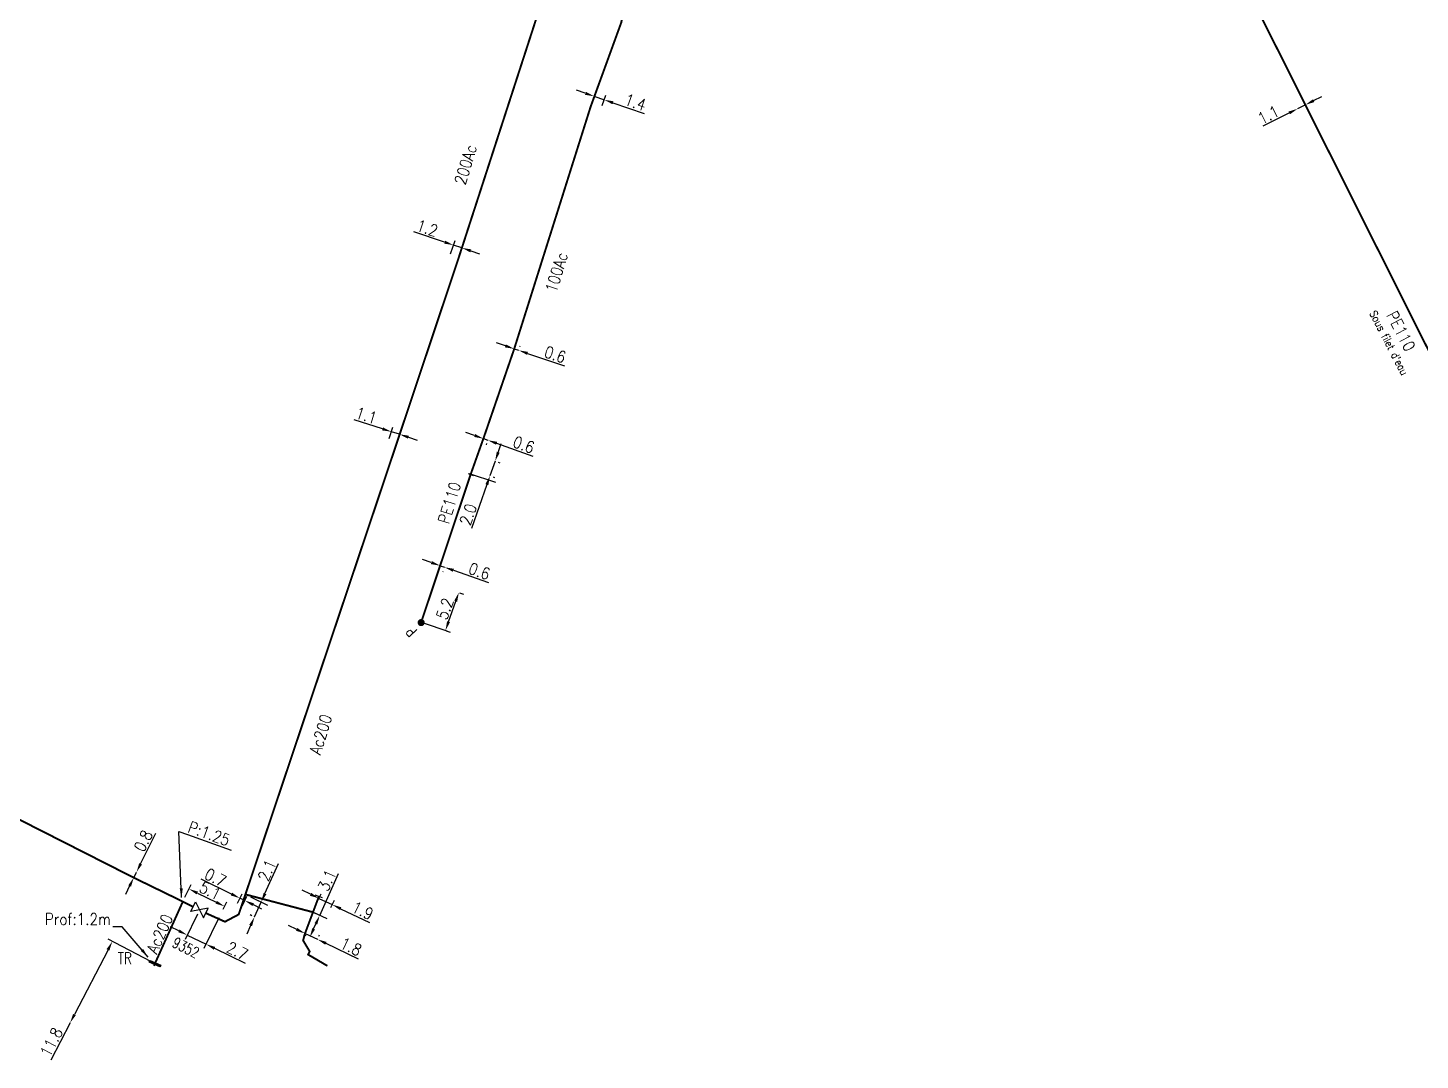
# Model space of a CAD drawing. Header units: millimetres. Extents: x 133989 to 135004, y 130988 to 132014.
# Drawn here: x 134540.8 to 134720, y 130987.9 to 131120.7 of the extents above; entities that cross this region are included whole.
import ezdxf
from ezdxf.enums import TextEntityAlignment as Align

# ---------------------------------------------------------------- set-up
doc = ezdxf.new("R2010")
doc.units = ezdxf.units.MM
doc.header["$PDMODE"] = 34
doc.linetypes.add('L_25_AP', pattern=[2000, 1000, 1000])
doc.linetypes.add('L_25_PE', pattern=[2000, 1000, 1000])
doc.layers.get('0').update_dxf_attribs({"linetype": 'CONTINUOUS'})
doc.layers.get('Defpoints').update_dxf_attribs({"linetype": 'CONTINUOUS'})
for name, color, linetype in [('L_150', 1, 'CONTINUOUS'), ('L_300', 7, 'CONTINUOUS'), ('L_340', 7, 'CONTINUOUS')]:
    doc.layers.add(name, color=color, linetype=linetype)
doc.styles.add('G_ROMANS', font='ROMANS.SHX', dxfattribs={"width": 0.75})
doc.styles.get("Standard").update_dxf_attribs({"font": 'romans.shx', "width": 0.85})
doc.dimstyles.get("Standard").update_dxf_attribs({"dimtxt": 1.5, "dimasz": 1.2, "dimexe": 0.625, "dimexo": 0.625, "dimgap": 0.25, "dimtad": 1, "dimdec": 1, "dimzin": 0, "dimdsep": 46, "dimtxsty": 'Standard', "dimcen": -0.5, "dimadec": 0, "dimazin": 0, "dimtfac": 1, "dimtdec": 1, "dimtmove": 0, "dimatfit": 3, "dimfxl": 0, "dimtolj": 1, "dimtzin": 0, "dimarcsym": 0})

# ---------------------------------------------------------------- blocks, each defined once
blk = doc.blocks.new('*D306')
at = {"layer": 'Defpoints', "color": 0, "linetype": 'Continuous', "transparency": 16777216}
for p in [(134557.19, 131000.29), (134546.27, 130992.66), (134546.27, 130992.66)]:
    blk.add_point(p, dxfattribs=at)
at = {"layer": 'L_340', "color": 0, "linetype": 'Continuous', "lineweight": -2, "transparency": 16777216}
for p, q in [((134556.64, 131000.58), (134551.15, 131003.43)), ((134551.15, 131002.07), (134546.82, 130993.73)), ((134546.27, 130992.66), (134543.78, 130987.87))]:
    blk.add_line(p, q, dxfattribs=at)
at = {"layer": 'L_340', "color": 0, "linetype": 'Continuous', "transparency": 16777216}
for points in [[(134550.97, 131002.16), (134551.33, 131001.98), (134551.7, 131003.14)], [(134546.65, 130993.82), (134547, 130993.64), (134546.27, 130992.66)]]:
    blk.add_solid(points, dxfattribs=at)
at = {"layer": 'L_340', "color": 0, "linetype": 'Continuous', "transparency": 16777216, "insert": (134543.86, 130990.19), "char_height": 1.5, "attachment_point": 5, "rotation": 62.5982}
blk.add_mtext('\\A1;11.8', dxfattribs=at)
blk = doc.blocks.new('*D315')
at = {"layer": 'Defpoints', "color": 0, "linetype": 'Continuous', "transparency": 16777216}
for p in [(134554.82, 131012.07), (134554.82, 131012.07), (134554.46, 131011.35)]:
    blk.add_point(p, dxfattribs=at)
at = {"layer": 'L_150', "color": 0, "linetype": 'Continuous', "lineweight": -2, "transparency": 16777216}
for p, q in [((134555.35, 131013.14), (134557.29, 131017.06)), ((134554.46, 131011.35), (134554.82, 131012.07)), ((134553.93, 131010.28), (134553.39, 131009.2))]:
    blk.add_line(p, q, dxfattribs=at)
at = {"layer": 'L_150', "color": 0, "linetype": 'Continuous', "transparency": 16777216}
for points in [[(134555.17, 131013.23), (134555.53, 131013.05), (134554.82, 131012.07)], [(134553.75, 131010.36), (134554.11, 131010.19), (134554.46, 131011.35)]]:
    blk.add_solid(points, dxfattribs=at)
at = {"layer": 'L_150', "color": 0, "linetype": 'Continuous', "transparency": 16777216, "insert": (134555.69, 131016.08), "char_height": 1.5, "attachment_point": 5, "rotation": 63.5884}
blk.add_mtext('\\A1;0.8', dxfattribs=at)
blk = doc.blocks.new('*D316')
at = {"layer": 'Defpoints', "color": 0, "linetype": 'Continuous', "transparency": 16777216}
for p in [(134560.78, 131008.27), (134565.7, 131006.74), (134566.15, 131007.66)]:
    blk.add_point(p, dxfattribs=at)
at = {"layer": 'L_150', "color": 0, "linetype": 'Continuous', "lineweight": -2, "transparency": 16777216}
for p, q in [((134561.05, 131008.84), (134561.84, 131010.46)), ((134562.65, 131009.37), (134565.07, 131008.19)), ((134565.98, 131007.3), (134566.43, 131008.22))]:
    blk.add_line(p, q, dxfattribs=at)
at = {"layer": 'L_150', "color": 0, "linetype": 'Continuous', "transparency": 16777216}
for points in [[(134562.74, 131009.55), (134562.56, 131009.19), (134561.57, 131009.9)], [(134565.16, 131008.37), (134564.99, 131008.01), (134566.15, 131007.66)]]:
    blk.add_solid(points, dxfattribs=at)
at = {"layer": 'L_150', "color": 0, "linetype": 'Continuous', "transparency": 16777216, "insert": (134564.3, 131009.68), "char_height": 1.5, "attachment_point": 5, "rotation": 333.962}
blk.add_mtext('\\A1;5.1', dxfattribs=at)
blk = doc.blocks.new('L_340_19')
at = {"linetype": 'Continuous'}
blk.add_hatch(color=0, dxfattribs=at).paths.add_polyline_path([(0.125, 0.75), (-0.125, 0.75), (-0.125, -0.75), (0.125, -0.75)])
at = {"color": 0, "linetype": 'Continuous'}
blk.add_lwpolyline([(-0.125, 0.75), (0.125, 0.75), (0.125, -0.75), (-0.125, -0.75)], close=True, dxfattribs=at)
at = {"color": 0, "linetype": 'Continuous', "width": 0.75}
for tag, height, flags, p in [('TR', 1.5, 8, (0, 3)), ('DEF_LEG', 1.2, 3, (0, -5)), ('DEF_COUP', 1.2, 3, (0, -7.5)), ('DEF_TYPE', 1.2, 3, (0, -10))]:
    blk.add_attdef(tag, text='', height=height, dxfattribs=dict(at, flags=flags)).set_placement(p, align=Align.MIDDLE)
blk = doc.blocks.new('L_300_03')
at = {"color": 0, "linetype": 'Continuous', "flags": 128}
blk.add_lwpolyline([(-1, 0.75), (1, -0.75), (1, 0.75), (-1, -0.75), (-1, 0.75)], dxfattribs=at)
at = {"color": 0, "linetype": 'Continuous', "width": 0.75}
blk.add_attdef('NUM', text='', height=1.5, dxfattribs=at).set_placement((0, 2.1), align=Align.MIDDLE_CENTER)
at = {"color": 0, "linetype": 'Continuous', "width": 0.75, "flags": 3}
for tag, p in [('DEF_LEG', (0, -5)), ('DEF_COUP', (0, -7.5)), ('DEF_TYPE', (0, -10))]:
    blk.add_attdef(tag, text='', height=1.2, dxfattribs=at).set_placement(p, align=Align.MIDDLE)
blk = doc.blocks.new('L_300_12')
at = {"color": 0, "linetype": 'Continuous', "const_width": 0.497, "flags": 128}
blk.add_lwpolyline([(-0.25, 0, 1), (0.25, 0, 1)], format="xyb", close=True, dxfattribs=at)
at = {"color": 0, "linetype": 'Continuous', "style": 'G_ROMANS', "width": 0.75}
blk.add_text('P', height=1.5, dxfattribs=at).set_placement((0, 1.85), align=Align.MIDDLE)
at = {"color": 0, "linetype": 'Continuous', "width": 0.75, "flags": 3}
for tag, p in [('DEF_LEG', (0, -5)), ('DEF_COUP', (0, -7.5)), ('DEF_TYPE', (0, -10))]:
    blk.add_attdef(tag, text='', height=1.2, dxfattribs=at).set_placement(p, align=Align.MIDDLE)
blk = doc.blocks.new('*D534')
at = {"layer": 'Defpoints', "color": 0, "linetype": 'Continuous', "transparency": 16777216}
for p in [(134562.92, 131007.2), (134565.7, 131006.74), (134563.77, 131002.79)]:
    blk.add_point(p, dxfattribs=at)
at = {"layer": 'L_300', "color": 0, "linetype": 'Continuous', "lineweight": -2, "transparency": 16777216}
for p, q in [((134562.65, 131006.64), (134561.07, 131003.41)), ((134560.27, 131004.5), (134559.19, 131005.02)), ((134565.43, 131006.18), (134563.5, 131002.22)), ((134561.34, 131003.97), (134563.77, 131002.79)), ((134564.85, 131002.26), (134568.78, 131000.34))]:
    blk.add_line(p, q, dxfattribs=at)
at = {"layer": 'L_300', "color": 0, "linetype": 'Continuous', "transparency": 16777216}
for points in [[(134560.35, 131004.68), (134560.18, 131004.32), (134561.34, 131003.97)], [(134564.94, 131002.44), (134564.76, 131002.08), (134563.77, 131002.79)]]:
    blk.add_solid(points, dxfattribs=at)
at = {"layer": 'L_300', "color": 0, "linetype": 'Continuous', "transparency": 16777216, "insert": (134567.79, 131001.93), "char_height": 1.5, "attachment_point": 5, "rotation": 333.962}
blk.add_mtext('\\A1;2.7', dxfattribs=at)
blk = doc.blocks.new('L_340_07')
at = {"color": 0, "linetype": 'Continuous', "const_width": 0.25, "flags": 128}
blk.add_lwpolyline([(0, 0), (1.25, 0)], dxfattribs=at)
at = {"color": 0, "linetype": 'Continuous', "flags": 128}
blk.add_lwpolyline([(1.25, -0.5), (1.25, 0.5)], dxfattribs=at)
at = {"color": 0, "linetype": 'Continuous', "width": 0.75, "flags": 3}
for tag, p in [('DEF_LEG', (0.72, -3.47)), ('DEF_COUP', (0.72, -5.97)), ('DEF_TYPE', (0.72, -8.47))]:
    blk.add_attdef(tag, text='', height=1.2, dxfattribs=at).set_placement(p, align=Align.MIDDLE)
blk = doc.blocks.new('*D905')
at = {"layer": 'Defpoints', "color": 0, "linetype": 'Continuous', "transparency": 16777216}
for p in [(134595.61, 131092.76), (134595.04, 131091.03), (134596.13, 131090.67)]:
    blk.add_point(p, dxfattribs=at)
at = {"layer": 'L_150', "color": 0, "linetype": 'Continuous', "lineweight": -2, "transparency": 16777216}
for p, q in [((134594.47, 131093.14), (134590.5, 131094.46)), ((134595.23, 131091.63), (134595.81, 131093.36)), ((134596.7, 131092.4), (134595.61, 131092.76)), ((134596.33, 131091.26), (134596.9, 131092.99)), ((134597.84, 131092.02), (134598.98, 131091.64))]:
    blk.add_line(p, q, dxfattribs=at)
at = {"layer": 'L_150', "color": 0, "linetype": 'Continuous', "transparency": 16777216}
for points in [[(134594.54, 131093.33), (134594.41, 131092.95), (134595.61, 131092.76)], [(134597.9, 131092.21), (134597.78, 131091.83), (134596.7, 131092.4)]]:
    blk.add_solid(points, dxfattribs=at)
at = {"layer": 'L_150', "color": 0, "linetype": 'Continuous', "transparency": 16777216, "insert": (134592.23, 131094.94), "char_height": 1.5, "attachment_point": 5, "rotation": 341.6329}
blk.add_mtext('\\A1;1.2', dxfattribs=at)
blk = doc.blocks.new('*D906')
at = {"layer": 'Defpoints', "color": 0, "linetype": 'Continuous', "transparency": 16777216}
for p in [(134593.91, 131051.53), (134594.46, 131051.3), (134594.47, 131051.34)]:
    blk.add_point(p, dxfattribs=at)
at = {"layer": 'L_150', "color": 0, "linetype": 'Continuous', "lineweight": -2, "transparency": 16777216}
for p, q in [((134592.76, 131051.9), (134591.63, 131052.3)), ((134593.9, 131051.5), (134594.46, 131051.3)), ((134593.7, 131050.95), (134593.69, 131050.91)), ((134594.27, 131050.75), (134594.26, 131050.71)), ((134595.6, 131050.91), (134600.12, 131049.32))]:
    blk.add_line(p, q, dxfattribs=at)
at = {"layer": 'L_150', "color": 0, "linetype": 'Continuous', "transparency": 16777216}
for points in [[(134592.83, 131052.09), (134592.7, 131051.71), (134593.9, 131051.5)], [(134595.66, 131051.1), (134595.53, 131050.72), (134594.46, 131051.3)]]:
    blk.add_solid(points, dxfattribs=at)
at = {"layer": 'L_150', "color": 0, "linetype": 'Continuous', "transparency": 16777216, "insert": (134598.95, 131050.79), "char_height": 1.5, "attachment_point": 5, "rotation": 340.6645}
blk.add_mtext('\\A1;0.6', dxfattribs=at)
blk = doc.blocks.new('*D907')
at = {"layer": 'Defpoints', "color": 0, "linetype": 'Continuous', "transparency": 16777216}
for p in [(134595.8, 131048.23), (134596.3, 131048.06), (134594.08, 131043.32)]:
    blk.add_point(p, dxfattribs=at)
at = {"layer": 'L_150', "color": 0, "linetype": 'Continuous', "lineweight": -2, "transparency": 16777216}
for p, q in [((134596.39, 131048.02), (134596.89, 131047.85)), ((134594.97, 131044.28), (134595.9, 131046.92)), ((134594.67, 131043.12), (134595.17, 131042.94))]:
    blk.add_line(p, q, dxfattribs=at)
at = {"layer": 'L_150', "color": 0, "linetype": 'Continuous', "transparency": 16777216}
for points in [[(134595.71, 131046.99), (134596.09, 131046.86), (134596.3, 131048.06)], [(134594.79, 131044.35), (134595.16, 131044.22), (134594.58, 131043.15)]]:
    blk.add_solid(points, dxfattribs=at)
at = {"layer": 'L_150', "color": 0, "linetype": 'Continuous', "transparency": 16777216, "insert": (134594.5, 131045.96), "char_height": 1.5, "attachment_point": 5, "rotation": 70.6645}
blk.add_mtext('\\A1;5.2', dxfattribs=at)
blk = doc.blocks.new('*D921')
at = {"layer": 'Defpoints', "color": 0, "linetype": 'Continuous', "transparency": 16777216}
for p in [(134613.26, 131110.56), (134615, 131111.47), (134614.53, 131110.12)]:
    blk.add_point(p, dxfattribs=at)
at = {"layer": 'L_150', "color": 0, "linetype": 'Continuous', "lineweight": -2, "transparency": 16777216}
for p, q in [((134612.58, 131112.3), (134611.45, 131112.69)), ((134613.46, 131111.15), (134613.92, 131112.5)), ((134614.74, 131110.71), (134615.2, 131112.06)), ((134613.72, 131111.91), (134615, 131111.47)), ((134616.13, 131111.08), (134620.15, 131109.7))]:
    blk.add_line(p, q, dxfattribs=at)
at = {"layer": 'L_150', "color": 0, "linetype": 'Continuous', "transparency": 16777216}
for points in [[(134612.65, 131112.49), (134612.52, 131112.11), (134613.72, 131111.91)], [(134616.2, 131111.27), (134616.07, 131110.89), (134615, 131111.47)]]:
    blk.add_solid(points, dxfattribs=at)
at = {"layer": 'L_150', "color": 0, "linetype": 'Continuous', "transparency": 16777216, "insert": (134619.03, 131111.14), "char_height": 1.5, "attachment_point": 5, "rotation": 341.0296}
blk.add_mtext('\\A1;1.4', dxfattribs=at)
blk = doc.blocks.new('*D922')
at = {"layer": 'Defpoints', "color": 0, "linetype": 'Continuous', "transparency": 16777216}
for p in [(134571.09, 131008.1), (134570, 131006.29), (134570.23, 131006.18)]:
    blk.add_point(p, dxfattribs=at)
at = {"layer": 'L_150', "color": 0, "linetype": 'Continuous', "lineweight": -2, "transparency": 16777216}
for p, q in [((134571.35, 131009.3), (134573.09, 131013.16)), ((134570, 131006.29), (134570.86, 131008.2)), ((134570.52, 131008.36), (134570.29, 131008.46)), ((134569.66, 131006.44), (134569.43, 131006.55)), ((134569.5, 131005.19), (134569.01, 131004.1))]:
    blk.add_line(p, q, dxfattribs=at)
at = {"layer": 'L_150', "color": 0, "linetype": 'Continuous', "transparency": 16777216}
for points in [[(134571.17, 131009.38), (134571.53, 131009.22), (134570.86, 131008.2)], [(134569.32, 131005.28), (134569.69, 131005.11), (134570, 131006.29)]]:
    blk.add_solid(points, dxfattribs=at)
at = {"layer": 'L_150', "color": 0, "linetype": 'Continuous', "transparency": 16777216, "insert": (134571.6, 131012.29), "char_height": 1.5, "attachment_point": 5, "rotation": 65.7682}
blk.add_mtext('\\A1;2.1', dxfattribs=at)
blk = doc.blocks.new('*D924')
at = {"layer": 'Defpoints', "color": 0, "linetype": 'Continuous', "transparency": 16777216}
for p in [(134600.77, 131065.03), (134600.97, 131064.96), (134600.11, 131063.14)]:
    blk.add_point(p, dxfattribs=at)
at = {"layer": 'L_150', "color": 0, "linetype": 'Continuous', "lineweight": -2, "transparency": 16777216}
for p, q in [((134601.37, 131066.09), (134601.77, 131067.22)), ((134600.97, 131064.96), (134600.31, 131063.07)), ((134601.36, 131064.82), (134601.56, 131064.75)), ((134599.91, 131061.94), (134597.92, 131056.27)), ((134600.7, 131062.94), (134600.9, 131062.87))]:
    blk.add_line(p, q, dxfattribs=at)
at = {"layer": 'L_150', "color": 0, "linetype": 'Continuous', "transparency": 16777216}
for points in [[(134601.18, 131066.16), (134601.56, 131066.03), (134600.97, 131064.96)], [(134599.72, 131062.01), (134600.1, 131061.87), (134600.31, 131063.07)]]:
    blk.add_solid(points, dxfattribs=at)
at = {"layer": 'L_150', "color": 0, "linetype": 'Continuous', "transparency": 16777216, "insert": (134597.5, 131058.09), "char_height": 1.5, "attachment_point": 5, "rotation": 70.6645}
blk.add_mtext('\\A1;2.0', dxfattribs=at)
blk = doc.blocks.new('*D925')
at = {"layer": 'Defpoints', "color": 0, "linetype": 'Continuous', "transparency": 16777216}
for p in [(134599.51, 131068), (134600.03, 131067.65), (134600.08, 131067.8)]:
    blk.add_point(p, dxfattribs=at)
at = {"layer": 'L_150', "color": 0, "linetype": 'Continuous', "lineweight": -2, "transparency": 16777216}
for p, q in [((134598.33, 131068.26), (134597.2, 131068.66)), ((134599.3, 131067.41), (134599.25, 131067.27)), ((134599.46, 131067.85), (134600.03, 131067.65)), ((134599.87, 131067.21), (134599.82, 131067.06)), ((134601.16, 131067.25), (134605.81, 131065.6))]:
    blk.add_line(p, q, dxfattribs=at)
at = {"layer": 'L_150', "color": 0, "linetype": 'Continuous', "transparency": 16777216}
for points in [[(134598.4, 131068.44), (134598.27, 131068.07), (134599.46, 131067.85)], [(134601.23, 131067.44), (134601.09, 131067.06), (134600.03, 131067.65)]]:
    blk.add_solid(points, dxfattribs=at)
at = {"layer": 'L_150', "color": 0, "linetype": 'Continuous', "transparency": 16777216, "insert": (134604.65, 131067.07), "char_height": 1.5, "attachment_point": 5, "rotation": 340.4655}
blk.add_mtext('\\A1;0.6', dxfattribs=at)
blk = doc.blocks.new('*D926')
at = {"layer": 'Defpoints', "color": 0, "linetype": 'Continuous', "transparency": 16777216}
for p in [(134603.39, 131079.29), (134603.96, 131079.1), (134604, 131079.22)]:
    blk.add_point(p, dxfattribs=at)
at = {"layer": 'L_150', "color": 0, "linetype": 'Continuous', "lineweight": -2, "transparency": 16777216}
for p, q in [((134602.3, 131079.79), (134601.16, 131080.18)), ((134603.59, 131079.88), (134603.63, 131080)), ((134604.16, 131079.69), (134604.2, 131079.81)), ((134603.43, 131079.41), (134604, 131079.22)), ((134605.14, 131078.83), (134609.88, 131077.23))]:
    blk.add_line(p, q, dxfattribs=at)
at = {"layer": 'L_150', "color": 0, "linetype": 'Continuous', "transparency": 16777216}
for points in [[(134602.36, 131079.98), (134602.23, 131079.6), (134603.43, 131079.41)], [(134605.2, 131079.02), (134605.07, 131078.64), (134604, 131079.22)]]:
    blk.add_solid(points, dxfattribs=at)
at = {"layer": 'L_150', "color": 0, "linetype": 'Continuous', "transparency": 16777216, "insert": (134608.7, 131078.68), "char_height": 1.5, "attachment_point": 5, "rotation": 341.3208}
blk.add_mtext('\\A1;0.6', dxfattribs=at)
blk = doc.blocks.new('*D927')
at = {"layer": 'Defpoints', "color": 0, "linetype": 'Continuous', "transparency": 16777216}
for p in [(134578.49, 131006.45), (134577.12, 131003.67), (134577.22, 131003.62)]:
    blk.add_point(p, dxfattribs=at)
at = {"layer": 'L_340', "color": 0, "linetype": 'Continuous', "lineweight": -2, "transparency": 16777216}
for p, q in [((134578.39, 131006.49), (134580.82, 131011.88)), ((134577.92, 131006.71), (134577.82, 131006.75)), ((134577.61, 131004.76), (134577.9, 131005.4)), ((134576.65, 131003.88), (134576.55, 131003.92))]:
    blk.add_line(p, q, dxfattribs=at)
at = {"layer": 'L_340', "color": 0, "linetype": 'Continuous', "transparency": 16777216}
for points in [[(134577.72, 131005.48), (134578.08, 131005.32), (134578.39, 131006.49)], [(134577.43, 131004.84), (134577.79, 131004.68), (134577.12, 131003.67)]]:
    blk.add_solid(points, dxfattribs=at)
at = {"layer": 'L_340', "color": 0, "linetype": 'Continuous', "transparency": 16777216, "insert": (134579.33, 131011.01), "char_height": 1.5, "attachment_point": 5, "rotation": 65.7682}
blk.add_mtext('\\A1;3.1', dxfattribs=at)
blk = doc.blocks.new('*D928')
at = {"layer": 'Defpoints', "color": 0, "linetype": 'Continuous', "transparency": 16777216}
for p in [(134587.15, 131067.28), (134587.62, 131068.74), (134588.2, 131066.95)]:
    blk.add_point(p, dxfattribs=at)
at = {"layer": 'L_150', "color": 0, "linetype": 'Continuous', "lineweight": -2, "transparency": 16777216}
for p, q in [((134586.48, 131069.11), (134582.84, 131070.29)), ((134587.34, 131067.88), (134587.82, 131069.34)), ((134588.39, 131067.54), (134588.86, 131069)), ((134588.67, 131068.41), (134587.62, 131068.74)), ((134589.81, 131068.04), (134590.95, 131067.67))]:
    blk.add_line(p, q, dxfattribs=at)
at = {"layer": 'L_150', "color": 0, "linetype": 'Continuous', "transparency": 16777216}
for points in [[(134586.54, 131069.3), (134586.42, 131068.92), (134587.62, 131068.74)], [(134589.87, 131068.23), (134589.75, 131067.85), (134588.67, 131068.41)]]:
    blk.add_solid(points, dxfattribs=at)
at = {"layer": 'L_150', "color": 0, "linetype": 'Continuous', "transparency": 16777216, "insert": (134584.4, 131070.84), "char_height": 1.5, "attachment_point": 5, "rotation": 342.0506}
blk.add_mtext('\\A1;1.1', dxfattribs=at)
blk = doc.blocks.new('*D929')
at = {"layer": 'Defpoints', "color": 0, "linetype": 'Continuous', "transparency": 16777216}
for p in [(134577.85, 131007.76), (134579.56, 131006.94), (134580.01, 131007.88)]:
    blk.add_point(p, dxfattribs=at)
at = {"layer": 'L_340', "color": 0, "linetype": 'Continuous', "lineweight": -2, "transparency": 16777216}
for p, q in [((134577.21, 131009.21), (134576.13, 131009.73)), ((134578.12, 131008.32), (134578.57, 131009.26)), ((134578.3, 131008.69), (134580.01, 131007.88)), ((134579.83, 131007.5), (134580.28, 131008.44)), ((134581.09, 131007.36), (134584.82, 131005.58))]:
    blk.add_line(p, q, dxfattribs=at)
at = {"layer": 'L_340', "color": 0, "linetype": 'Continuous', "transparency": 16777216}
for points in [[(134577.3, 131009.39), (134577.13, 131009.03), (134578.3, 131008.69)], [(134581.18, 131007.54), (134581.01, 131007.18), (134580.01, 131007.88)]]:
    blk.add_solid(points, dxfattribs=at)
at = {"layer": 'L_340', "color": 0, "linetype": 'Continuous', "transparency": 16777216, "insert": (134583.93, 131007.11), "char_height": 1.5, "attachment_point": 5, "rotation": 334.4567}
blk.add_mtext('\\A1;1.9', dxfattribs=at)
blk = doc.blocks.new('*D930')
at = {"layer": 'Defpoints', "color": 0, "linetype": 'Continuous', "transparency": 16777216}
for p in [(134576.44, 131004), (134578.02, 131003.24), (134578.1, 131003.42)]:
    blk.add_point(p, dxfattribs=at)
at = {"layer": 'L_150', "color": 0, "linetype": 'Continuous', "lineweight": -2, "transparency": 16777216}
for p, q in [((134575.44, 131004.69), (134574.36, 131005.21)), ((134576.71, 131004.56), (134576.79, 131004.74)), ((134576.52, 131004.17), (134578.1, 131003.42)), ((134578.29, 131003.81), (134578.37, 131003.98)), ((134579.18, 131002.9), (134583.33, 131000.92))]:
    blk.add_line(p, q, dxfattribs=at)
at = {"layer": 'L_150', "color": 0, "linetype": 'Continuous', "transparency": 16777216}
for points in [[(134575.52, 131004.87), (134575.35, 131004.51), (134576.52, 131004.17)], [(134579.27, 131003.08), (134579.1, 131002.72), (134578.1, 131003.42)]]:
    blk.add_solid(points, dxfattribs=at)
at = {"layer": 'L_150', "color": 0, "linetype": 'Continuous', "transparency": 16777216, "insert": (134582.41, 131002.47), "char_height": 1.5, "attachment_point": 5, "rotation": 334.4567}
blk.add_mtext('\\A1;1.8', dxfattribs=at)
blk = doc.blocks.new('*D931')
at = {"layer": 'Defpoints', "color": 0, "linetype": 'Continuous', "transparency": 16777216}
for p in [(134568.12, 131008.71), (134567.53, 131007.51), (134568.16, 131007.2)]:
    blk.add_point(p, dxfattribs=at)
at = {"layer": 'L_150', "color": 0, "linetype": 'Continuous', "lineweight": -2, "transparency": 16777216}
for p, q in [((134567.05, 131009.24), (134563.12, 131011.17)), ((134567.81, 131008.07), (134568.4, 131009.27)), ((134568.75, 131008.4), (134568.12, 131008.71)), ((134568.44, 131007.76), (134569.03, 131008.97)), ((134569.83, 131007.88), (134570.91, 131007.35))]:
    blk.add_line(p, q, dxfattribs=at)
at = {"layer": 'L_150', "color": 0, "linetype": 'Continuous', "transparency": 16777216}
for points in [[(134567.13, 131009.42), (134566.96, 131009.06), (134568.12, 131008.71)], [(134569.92, 131008.06), (134569.74, 131007.7), (134568.75, 131008.4)]]:
    blk.add_solid(points, dxfattribs=at)
at = {"layer": 'L_150', "color": 0, "linetype": 'Continuous', "transparency": 16777216, "insert": (134564.99, 131011.37), "char_height": 1.5, "attachment_point": 5, "rotation": 333.8523}
blk.add_mtext('\\A1;0.7', dxfattribs=at)
blk = doc.blocks.new('*D952')
at = {"layer": 'Defpoints', "color": 0, "linetype": 'Continuous', "transparency": 16777216}
for p in [(134704.26, 131110.31), (134704.26, 131110.31), (134705.25, 131110.81)]:
    blk.add_point(p, dxfattribs=at)
at = {"layer": 'L_150', "color": 0, "linetype": 'Continuous', "lineweight": -2, "transparency": 16777216}
for p, q in [((134705.25, 131110.81), (134704.26, 131110.31)), ((134706.32, 131111.35), (134707.39, 131111.89)), ((134703.19, 131109.77), (134699.78, 131108.05))]:
    blk.add_line(p, q, dxfattribs=at)
at = {"layer": 'L_150', "color": 0, "linetype": 'Continuous', "transparency": 16777216}
for points in [[(134703.1, 131109.95), (134703.28, 131109.6), (134704.26, 131110.31)], [(134706.23, 131111.53), (134706.41, 131111.17), (134705.25, 131110.81)]]:
    blk.add_solid(points, dxfattribs=at)
at = {"layer": 'L_150', "color": 0, "linetype": 'Continuous', "transparency": 16777216, "insert": (134700.5, 131109.53), "char_height": 1.5, "attachment_point": 5, "rotation": 26.7754}
blk.add_mtext('\\A1;1.1', dxfattribs=at)

msp = doc.modelspace()

# ---------------------------------------------------------------- linework, layer by layer
at = {"layer": 'L_150', "linetype": 'Continuous'}
for p, q in [((134601.05, 131062.19), (134597.67, 131063.33)), ((134594.78, 131043.07), (134591.88, 131044.04)), ((134569.47, 131008.89), (134571.66, 131007.81)), ((134579.35, 131006.04), (134577.53, 131006.91))]:
    msp.add_line(p, q, dxfattribs=at)
at = {"layer": 'L_150', "linetype": 'L_25_AP', "const_width": 0.25, "flags": 128}
for points in [[(134655.04, 131376.76), (134655.42, 131375.84), (134658.76, 131367.44), (134658.9, 131365.19), (134659.33, 131359.04), (134659.4, 131354.82), (134659.32, 131351.5), (134658.41, 131351.63), (134658.3, 131350.89), (134655.87, 131331.49), (134652.08, 131315.44), (134651.47, 131313.12), (134651.3, 131312.45), (134650.7, 131310.21), (134646.59, 131292.03), (134640.81, 131267.31), (134640.38, 131265.32), (134636.27, 131246.37), (134625.91, 131202.18), (134609.54, 131131.99), (134596.13, 131090.67), (134588.2, 131066.95), (134567.97, 131006.62), (134566.2, 131005.68), (134563.74, 131006.79)], [(134675.7, 131348.76), (134675.59, 131348.63), (134674.08, 131344.26), (134668.46, 131327.95), (134660.97, 131305.07), (134654.51, 131279.92), (134648.03, 131250.75), (134642.85, 131230.22), (134642.17, 131227.55), (134639.41, 131216.59), (134630.12, 131176.5), (134624.62, 131151.48), (134617.2, 131121.39), (134613.26, 131110.56), (134603.39, 131079.29), (134599.51, 131068), (134597.87, 131063.39)], [(134568.86, 131009.19), (134577.53, 131006.91)], [(134577.85, 131007.76), (134577.85, 131007.76), (134576.44, 131004), (134576.26, 131003.27), (134577.11, 131001.85), (134576.91, 131001.45), (134579.38, 131000)]]:
    msp.add_lwpolyline(points, dxfattribs=at)
at = {"layer": 'L_150', "linetype": 'L_25_PE', "const_width": 0.25, "flags": 128}
for points in [[(134677.38, 131166.9), (134678.44, 131164.79), (134682.06, 131157.17), (134688.86, 131143.57), (134695.49, 131130.27), (134705.25, 131110.81), (134723.91, 131073.62), (134730.58, 131060.39), (134734.86, 131051.27), (134737.74, 131044.46), (134738.66, 131042.19), (134738.66, 131041.55), (134738.18, 131039.93), (134737.89, 131035.87), (134736.44, 131019.17), (134734.44, 131000)], [(134562.1, 131007.61), (134560.78, 131008.27), (134554.46, 131011.35), (134528.94, 131024.31), (134502.03, 131037.77), (134473.74, 131052.19), (134456.97, 131060.87), (134454.08, 131062.61), (134452.49, 131063.45), (134448.28, 131066.11), (134411.8, 131084.69), (134396.43, 131092.76)], [(134597.87, 131063.39), (134591.59, 131044.62)], [(134557.24, 131000.41), (134560.78, 131008.27)], [(134557.06, 131000), (134557.14, 131000.18)]]:
    msp.add_lwpolyline(points, dxfattribs=at)
at = {"layer": 'L_300', "linetype": 'Continuous'}
msp.add_line((134597.51, 131063.36), (134598.2, 131063.13), dxfattribs=at)

# ---------------------------------------------------------------- block references
at = {"layer": 'L_300', "xscale": 0.9145874313658627, "yscale": 0.9145874313658627, "zscale": 0.9145874313658627, "rotation": 132.55353667265}
msp.add_blockref('L_300_12', (134591.45, 131044.18), dxfattribs=at)
at = {"layer": 'L_300'}
ref = msp.add_blockref('L_300_03', (134562.92, 131007.2), dxfattribs=dict(at, xscale=0.9145874313470104, yscale=0.9145874313470104, zscale=0.9145874313470104, rotation=333.6550439335385))
ref.add_attrib('NUM', '9352', dxfattribs={"layer": '0', "color": 0, "linetype": 'Continuous', "height": 1.372, "rotation": 333.655, "style": 'G_ROMANS', "width": 0.75}).set_placement((134561.17, 131002.35), align=Align.MIDDLE)
at = {"layer": 'L_340', "rotation": 69.42712739346786}
msp.add_blockref('L_340_07', (134577.85, 131007.76), dxfattribs=at)
at = {"layer": 'L_340'}
ref = msp.add_blockref('L_340_19', (134557.19, 131000.29), dxfattribs=dict(at, rotation=65.80888932678052))
ref.add_attrib('TR', 'TR', dxfattribs={"layer": '0', "color": 0, "linetype": 'Continuous', "height": 1.5, "width": 0.75, "flags": 8}).set_placement((134553.32, 131000.99), align=Align.MIDDLE)

# ---------------------------------------------------------------- texts
at = {"layer": 'L_150', "linetype": 'Continuous', "width": 0.85}
for s, height, rotation, p in [('200Ac', 1.5, 73.0285, (134597.17, 131103.12)), ('100Ac', 1.5, 73.0285, (134608.88, 131089.26)), ("Sous filet d'eau", 1, 297.2632, (134716.02, 131080.19)), ('PE110', 1.5, 297.2632, (134717.57, 131081.7)), ('PE110', 1.5, 73.0285, (134595.09, 131059.6)), ('Ac200', 1.5, 73.0285, (134578.52, 131029.78)), ('Ac200', 1.5, 65.8089, (134557.81, 131004.13))]:
    msp.add_text(s, height=height, rotation=rotation, dxfattribs=at).set_placement(p, align=Align.MIDDLE)
at = {"layer": 'L_150', "linetype": 'Continuous', "insert": (134561.31, 131017.24), "char_height": 1.5, "attachment_point": 7, "rotation": 340.2984}
msp.add_mtext('P:1.25', dxfattribs=at)
at = {"layer": 'L_340', "linetype": 'Continuous', "insert": (134551.5, 131005.27), "char_height": 1.5, "attachment_point": 9}
msp.add_mtext('Prof:1.2m', dxfattribs=at)

# ---------------------------------------------------------------- dimensions: what is measured, and where the dimension line sits
at = {"layer": 'L_150', "linetype": 'Continuous'}
for base, p1, p2, angle, picture, middle in [((134614.9962, 131111.4709), (134613.2558, 131110.5609), (134614.5325, 131110.122), 341.0296, '*D921', (134618.708, 131110.195)), ((134704.26, 131110.31), (134705.25, 131110.81), (134704.26, 131110.31), 26.7754, '*D952', (134700.95, 131108.64)), ((134595.61, 131092.76), (134596.13, 131090.67), (134595.04, 131091.03), 341.6329, '*D905', (134591.92, 131093.99)), ((134604, 131079.22), (134603.39, 131079.29), (134603.96, 131079.1), 341.3208, '*D926', (134608.38, 131077.74)), ((134587.62, 131068.74), (134588.2, 131066.95), (134587.15, 131067.28), 342.0506, '*D928', (134584.09, 131069.89)), ((134600.97, 131064.96), (134600.11, 131063.14), (134600.77, 131065.03), 70.6645, '*D924', (134598.45, 131057.76)), ((134600.03, 131067.65), (134599.51, 131068), (134600.08, 131067.8), 340.4655, '*D925', (134604.32, 131066.13)), ((134594.46, 131051.3), (134593.91, 131051.53), (134594.47, 131051.34), 340.6645, '*D906', (134598.62, 131049.85)), ((134596.3, 131048.06), (134594.08, 131043.32), (134595.8, 131048.23), 70.6645, '*D907', (134595.45, 131045.63)), ((134554.82, 131012.07), (134554.46, 131011.35), (134554.82, 131012.07), 243.5884, '*D315', (134556.59, 131015.64)), ((134570, 131006.29), (134571.09, 131008.1), (134570.23, 131006.18), 65.7682, '*D922', (134572.51, 131011.88)), ((134568.12, 131008.71), (134568.16, 131007.2), (134567.53, 131007.51), 333.8523, '*D931', (134564.55, 131010.47)), ((134566.15, 131007.66), (134560.78, 131008.27), (134565.7, 131006.74), 153.962, '*D316', (134563.86, 131008.78)), ((134578.1, 131003.42), (134576.44, 131004), (134578.02, 131003.24), 334.4567, '*D930', (134581.98, 131001.56))]:
    dim = msp.add_linear_dim(base=base, p1=p1, p2=p2, angle=angle, dimstyle='Standard', dxfattribs=at)
    dim.commit()
    dim.dimension.update_dxf_attribs({"geometry": picture, "text_midpoint": middle, "dimtype": 160})
at = {"layer": 'L_300', "linetype": 'Continuous'}
dim = msp.add_linear_dim(base=(134563.77, 131002.79), p1=(134562.92, 131007.2), p2=(134565.7, 131006.74), angle=153.962, dimstyle='Standard', dxfattribs=at)
dim.commit()
dim.dimension.update_dxf_attribs({"geometry": '*D534', "text_midpoint": (134567.35, 131001.04), "dimtype": 160})
at = {"layer": 'L_340', "linetype": 'Continuous'}
for base, p1, p2, angle, picture, middle in [((134577.12, 131003.67), (134578.49, 131006.45), (134577.22, 131003.62), 65.7682, '*D927', (134580.24, 131010.6)), ((134580.01, 131007.88), (134577.85, 131007.76), (134579.56, 131006.94), 334.4567, '*D929', (134583.5, 131006.21)), ((134546.27, 130992.66), (134557.19, 131000.29), (134546.27, 130992.66), 62.5982, '*D306', (134544.75, 130989.73))]:
    dim = msp.add_linear_dim(base=base, p1=p1, p2=p2, angle=angle, dimstyle='Standard', dxfattribs=at)
    dim.commit()
    dim.dimension.update_dxf_attribs({"geometry": picture, "text_midpoint": middle, "dimtype": 160})

# ---------------------------------------------------------------- leaders
at = {"layer": 'L_150', "linetype": 'Continuous', "annotation_type": 0, "has_hookline": 1, "hookline_direction": 0, "text_width": 5.71, "horizontal_direction": (0.941461, -0.337121, 0)}
msp.add_leader([(134560.62, 131008.78), (134560.26, 131017.3), (134561.39, 131016.89)], dimstyle='Standard', dxfattribs=at)
at = {"layer": 'L_340', "linetype": 'Continuous'}
msp.add_leader([(134556.3, 131001.14), (134552.95, 131005.02), (134551.75, 131005.02)], dimstyle='Standard', dxfattribs=at)

doc.saveas('drawing.dxf')
